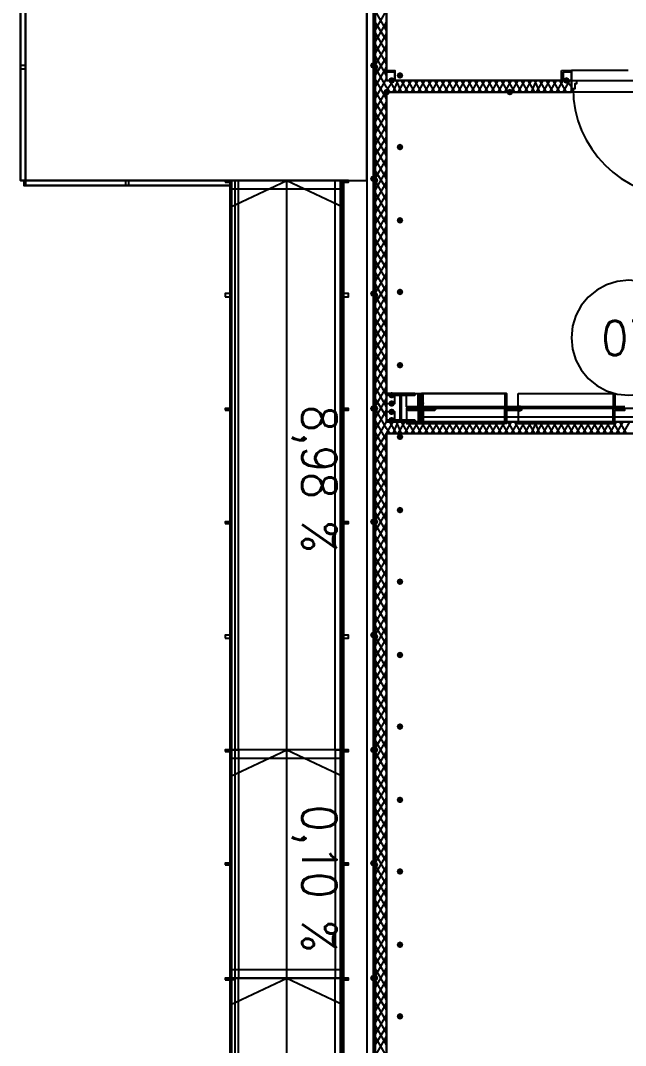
# Model space of a CAD drawing. Header units: millimetres. Extents: x 0 to 420, y 0 to 297.
# Drawn here: x 95.5 to 110.89, y 123.04 to 149.1 of the extents above; entities that cross this region are included whole.
import ezdxf

# ---------------------------------------------------------------- set-up
doc = ezdxf.new("R2010")
doc.units = ezdxf.units.MM
doc.layers.get('0').update_dxf_attribs({"linetype": 'CONTINUOUS'})
doc.styles.get("Standard").update_dxf_attribs({"font": 'STANDARD'})

msp = doc.modelspace()

# ---------------------------------------------------------------- hatches: boundary and pattern name
at = {"true_color": 0x000007}
h = msp.add_hatch(color=0, dxfattribs=at)
h.paths.add_polyline_path([(104.521, 156.633333), (104.478667, 156.633333), (104.521, 139.234333)], flags=0)
h.paths.add_polyline_path([(104.478667, 156.633333), (104.521, 139.234333), (104.478667, 139.234333)], flags=0)
at = {"true_color": 0x0000fe}
for points in [[(104.563333, 147.955), (104.538463, 147.895204), (104.478667, 147.870333), (104.418871, 147.895204), (104.394, 147.955), (104.418871, 148.014796), (104.478667, 148.039667), (104.538462, 148.014796)], [(104.605667, 147.912667), (104.580796, 147.852871), (104.521, 147.828), (104.461204, 147.852871), (104.436333, 147.912667), (104.461204, 147.972462), (104.521, 147.997333), (104.580796, 147.972463)], [(104.902, 147.277667), (104.877129, 147.217871), (104.817333, 147.193), (104.757538, 147.217871), (104.732667, 147.277667), (104.757537, 147.337462), (104.817333, 147.362333), (104.877129, 147.337463)], [(104.902, 147.277667), (104.877129, 147.217871), (104.817333, 147.193), (104.757538, 147.217871), (104.732667, 147.277667), (104.757537, 147.337462), (104.817333, 147.362333), (104.877129, 147.337463)], [(108.034667, 147.277667), (108.009796, 147.217871), (107.95, 147.193), (107.890204, 147.217871), (107.865333, 147.277667), (107.890204, 147.337462), (107.95, 147.362333), (108.009796, 147.337463)], [(104.563333, 145.076333), (104.538463, 145.016537), (104.478667, 144.991667), (104.418871, 145.016537), (104.394, 145.076333), (104.418871, 145.136129), (104.478667, 145.161), (104.538462, 145.136129)], [(104.605667, 145.034), (104.580796, 144.974204), (104.521, 144.949333), (104.461204, 144.974204), (104.436333, 145.034), (104.461204, 145.093796), (104.521, 145.118667), (104.580796, 145.093796)], [(104.563333, 142.155333), (104.538463, 142.095537), (104.478667, 142.070667), (104.418871, 142.095537), (104.394, 142.155333), (104.418871, 142.215129), (104.478667, 142.24), (104.538462, 142.215129)], [(104.605667, 142.113), (104.580796, 142.053204), (104.521, 142.028333), (104.461204, 142.053204), (104.436333, 142.113), (104.461204, 142.172796), (104.521, 142.197667), (104.580796, 142.172796)], [(104.563333, 139.234333), (104.538463, 139.174537), (104.478667, 139.149667), (104.418871, 139.174537), (104.394, 139.234333), (104.418871, 139.294129), (104.478667, 139.319), (104.538462, 139.294129)], [(104.605667, 139.234333), (104.580796, 139.174537), (104.521, 139.149667), (104.461204, 139.174537), (104.436333, 139.234333), (104.461204, 139.294129), (104.521, 139.319), (104.580796, 139.294129)], [(104.605667, 139.234333), (104.580796, 139.174537), (104.521, 139.149667), (104.461204, 139.174537), (104.436333, 139.234333), (104.461204, 139.294129), (104.521, 139.319), (104.580796, 139.294129)], [(104.563333, 136.355667), (104.538463, 136.295871), (104.478667, 136.271), (104.418871, 136.295871), (104.394, 136.355667), (104.418871, 136.415462), (104.478667, 136.440333), (104.538462, 136.415463)], [(104.605667, 136.355667), (104.580796, 136.295871), (104.521, 136.271), (104.461204, 136.295871), (104.436333, 136.355667), (104.461204, 136.415462), (104.521, 136.440333), (104.580796, 136.415463)], [(104.563333, 133.477), (104.538463, 133.417204), (104.478667, 133.392333), (104.418871, 133.417204), (104.394, 133.477), (104.418871, 133.536796), (104.478667, 133.561667), (104.538462, 133.536796)], [(104.605667, 133.434667), (104.580796, 133.374871), (104.521, 133.35), (104.461204, 133.374871), (104.436333, 133.434667), (104.461204, 133.494462), (104.521, 133.519333), (104.580796, 133.494463)], [(104.563333, 130.556), (104.538463, 130.496204), (104.478667, 130.471333), (104.418871, 130.496204), (104.394, 130.556), (104.418871, 130.615796), (104.478667, 130.640667), (104.538462, 130.615796)], [(104.605667, 130.556), (104.580796, 130.496204), (104.521, 130.471333), (104.461204, 130.496204), (104.436333, 130.556), (104.461204, 130.615796), (104.521, 130.640667), (104.580796, 130.615796)], [(104.563333, 127.677333), (104.538463, 127.617537), (104.478667, 127.592667), (104.418871, 127.617537), (104.394, 127.677333), (104.418871, 127.737129), (104.478667, 127.762), (104.538462, 127.737129)], [(104.605667, 127.635), (104.580796, 127.575204), (104.521, 127.550333), (104.461204, 127.575204), (104.436333, 127.635), (104.461204, 127.694796), (104.521, 127.719667), (104.580796, 127.694796)], [(104.563333, 124.756333), (104.538463, 124.696537), (104.478667, 124.671667), (104.418871, 124.696537), (104.394, 124.756333), (104.418871, 124.816129), (104.478667, 124.841), (104.538462, 124.816129)], [(104.605667, 124.756333), (104.580796, 124.696537), (104.521, 124.671667), (104.461204, 124.696537), (104.436333, 124.756333), (104.461204, 124.816129), (104.521, 124.841), (104.580796, 124.816129)]]:
    msp.add_hatch(color=0, dxfattribs=at).paths.add_polyline_path(points, flags=0)
at = {"true_color": 0x000007}
for points in [[(105.240667, 147.701), (105.215796, 147.641204), (105.156, 147.616333), (105.096204, 147.641204), (105.071333, 147.701), (105.096204, 147.760796), (105.156, 147.785667), (105.215796, 147.760796)], [(105.029, 147.574), (105.004129, 147.514204), (104.944333, 147.489333), (104.884538, 147.514204), (104.859667, 147.574), (104.884537, 147.633796), (104.944333, 147.658667), (105.004129, 147.633796)], [(109.474, 147.574), (109.449129, 147.514204), (109.389333, 147.489333), (109.329538, 147.514204), (109.304667, 147.574), (109.329537, 147.633796), (109.389333, 147.658667), (109.449129, 147.633796)], [(105.240667, 145.880667), (105.215796, 145.820871), (105.156, 145.796), (105.096204, 145.820871), (105.071333, 145.880667), (105.096204, 145.940462), (105.156, 145.965333), (105.215796, 145.940463)], [(105.240667, 144.018), (105.215796, 143.958204), (105.156, 143.933333), (105.096204, 143.958204), (105.071333, 144.018), (105.096204, 144.077796), (105.156, 144.102667), (105.215796, 144.077796)], [(105.240667, 142.197667), (105.215796, 142.137871), (105.156, 142.113), (105.096204, 142.137871), (105.071333, 142.197667), (105.096204, 142.257462), (105.156, 142.282333), (105.215796, 142.257463)], [(105.240667, 140.335), (105.215796, 140.275204), (105.156, 140.250333), (105.096204, 140.275204), (105.071333, 140.335), (105.096204, 140.394796), (105.156, 140.419667), (105.215796, 140.394796)], [(105.029, 139.573), (105.004129, 139.513204), (104.944333, 139.488333), (104.884538, 139.513204), (104.859667, 139.573), (104.884537, 139.632796), (104.944333, 139.657667), (105.004129, 139.632796)], [(105.029, 139.361333), (105.004129, 139.301537), (104.944333, 139.276667), (104.884538, 139.301537), (104.859667, 139.361333), (104.884537, 139.421129), (104.944333, 139.446), (105.004129, 139.421129)], [(105.029, 139.149667), (105.004129, 139.089871), (104.944333, 139.065), (104.884538, 139.089871), (104.859667, 139.149667), (104.884537, 139.209462), (104.944333, 139.234333), (105.004129, 139.209463)], [(108.288667, 139.234333), (108.263796, 139.174537), (108.204, 139.149667), (108.144204, 139.174537), (108.119333, 139.234333), (108.144204, 139.294129), (108.204, 139.319), (108.263796, 139.294129)], [(105.029, 138.938), (105.004129, 138.878204), (104.944333, 138.853333), (104.884538, 138.878204), (104.859667, 138.938), (104.884537, 138.997796), (104.944333, 139.022667), (105.004129, 138.997796)], [(105.240667, 138.514667), (105.215796, 138.454871), (105.156, 138.43), (105.096204, 138.454871), (105.071333, 138.514667), (105.096204, 138.574462), (105.156, 138.599333), (105.215796, 138.574463)], [(105.240667, 136.652), (105.215796, 136.592204), (105.156, 136.567333), (105.096204, 136.592204), (105.071333, 136.652), (105.096204, 136.711796), (105.156, 136.736667), (105.215796, 136.711796)], [(105.240667, 134.831667), (105.215796, 134.771871), (105.156, 134.747), (105.096204, 134.771871), (105.071333, 134.831667), (105.096204, 134.891462), (105.156, 134.916333), (105.215796, 134.891463)], [(105.240667, 132.969), (105.215796, 132.909204), (105.156, 132.884333), (105.096204, 132.909204), (105.071333, 132.969), (105.096204, 133.028796), (105.156, 133.053667), (105.215796, 133.028796)], [(105.240667, 131.148667), (105.215796, 131.088871), (105.156, 131.064), (105.096204, 131.088871), (105.071333, 131.148667), (105.096204, 131.208462), (105.156, 131.233333), (105.215796, 131.208463)], [(105.240667, 129.286), (105.215796, 129.226204), (105.156, 129.201333), (105.096204, 129.226204), (105.071333, 129.286), (105.096204, 129.345796), (105.156, 129.370667), (105.215796, 129.345796)], [(105.240667, 127.465667), (105.215796, 127.405871), (105.156, 127.381), (105.096204, 127.405871), (105.071333, 127.465667), (105.096204, 127.525462), (105.156, 127.550333), (105.215796, 127.525463)], [(105.240667, 125.603), (105.215796, 125.543204), (105.156, 125.518333), (105.096204, 125.543204), (105.071333, 125.603), (105.096204, 125.662796), (105.156, 125.687667), (105.215796, 125.662796)], [(105.240667, 123.782667), (105.215796, 123.722871), (105.156, 123.698), (105.096204, 123.722871), (105.071333, 123.782667), (105.096204, 123.842462), (105.156, 123.867333), (105.215796, 123.842463)]]:
    msp.add_hatch(color=0, dxfattribs=at).paths.add_polyline_path(points, flags=0)
h = msp.add_hatch(color=0, dxfattribs=at)
h.paths.add_polyline_path([(104.817333, 147.277667), (109.516333, 147.277667)], flags=0)
h.paths.add_polyline_path([(109.516333, 147.277667), (104.817333, 147.277667)], flags=0)
at = {"true_color": 0x000062}
h = msp.add_hatch(color=0, dxfattribs=at)
h.paths.add_polyline_path([(105.706333, 139.615333), (105.748667, 139.615333)], flags=0)
h.paths.add_polyline_path([(105.748667, 139.615333), (105.706333, 139.615333)], flags=0)
h = msp.add_hatch(color=0, dxfattribs=at)
h.paths.add_polyline_path([(105.748667, 139.615333), (105.706333, 139.615333), (105.748667, 139.361333)], flags=0)
h.paths.add_polyline_path([(105.706333, 139.615333), (105.748667, 139.361333), (105.706333, 139.361333)], flags=0)
at = {"true_color": 0x000007}
h = msp.add_hatch(color=0, dxfattribs=at)
h.paths.add_polyline_path([(104.521, 139.234333), (104.478667, 139.234333), (104.521, 121.877667)], flags=0)
h.paths.add_polyline_path([(104.478667, 139.234333), (104.521, 121.877667), (104.478667, 121.877667)], flags=0)
at = {"true_color": 0x000062}
h = msp.add_hatch(color=0, dxfattribs=at)
h.paths.add_polyline_path([(105.748667, 139.361333), (105.706333, 139.361333), (105.748667, 139.319)], flags=0)
h.paths.add_polyline_path([(105.706333, 139.361333), (105.748667, 139.319), (105.706333, 139.319)], flags=0)
h = msp.add_hatch(color=0, dxfattribs=at)
h.paths.add_polyline_path([(105.748667, 139.319), (105.706333, 139.319), (105.748667, 139.276667)], flags=0)
h.paths.add_polyline_path([(105.706333, 139.319), (105.748667, 139.276667), (105.706333, 139.276667)], flags=0)
h.paths.add_polyline_path([(105.748667, 139.276667), (105.706333, 139.276667)], flags=0)
h.paths.add_polyline_path([(105.706333, 139.276667), (105.748667, 139.276667)], flags=0)
h.paths.add_polyline_path([(105.748667, 139.276667), (105.706333, 139.276667)], flags=0)
h.paths.add_polyline_path([(105.748667, 139.276667), (105.706333, 139.276667)], flags=0)
h = msp.add_hatch(color=0, dxfattribs=at)
h.paths.add_polyline_path([(105.706333, 139.276667), (105.748667, 139.276667)], flags=0)
h.paths.add_polyline_path([(105.748667, 139.276667), (105.706333, 139.276667)], flags=0)
h = msp.add_hatch(color=0, dxfattribs=at)
h.paths.add_polyline_path([(106.002667, 139.276667), (105.706333, 139.276667)], flags=0)
h.paths.add_polyline_path([(106.002667, 139.276667), (105.706333, 139.276667), (105.748667, 139.276667)], flags=0)
h = msp.add_hatch(color=0, dxfattribs=at)
h.paths.add_polyline_path([(105.706333, 139.276667), (106.045, 139.276667)], flags=0)
h.paths.add_polyline_path([(106.045, 139.276667), (105.706333, 139.276667)], flags=0)
h = msp.add_hatch(color=0, dxfattribs=at)
h.paths.add_polyline_path([(106.087333, 139.276667), (105.706333, 139.276667)], flags=0)
h.paths.add_polyline_path([(106.087333, 139.276667), (105.706333, 139.276667)], flags=0)
h.paths.add_polyline_path([(105.706333, 139.276667), (106.087333, 139.276667)], flags=0)
h.paths.add_polyline_path([(106.087333, 139.276667), (105.706333, 139.276667)], flags=0)
h.paths.add_polyline_path([(106.087333, 139.276667), (105.706333, 139.276667)], flags=0)
h.paths.add_polyline_path([(105.706333, 139.276667), (106.087333, 139.276667)], flags=0)
h.paths.add_polyline_path([(106.087333, 139.276667), (105.706333, 139.276667)], flags=0)
h.paths.add_polyline_path([(106.087333, 139.276667), (105.706333, 139.276667)], flags=0)
h.paths.add_polyline_path([(105.706333, 139.276667), (106.087333, 139.276667)], flags=0)
h.paths.add_polyline_path([(106.087333, 139.276667), (105.706333, 139.276667)], flags=0)
h.paths.add_polyline_path([(106.087333, 139.276667), (105.706333, 139.276667), (106.045, 139.276667)], flags=0)
h = msp.add_hatch(color=0, dxfattribs=at)
h.paths.add_polyline_path([(105.706333, 139.234333), (106.087333, 139.234333)], flags=0)
h.paths.add_polyline_path([(105.706333, 139.234333), (106.087333, 139.234333)], flags=0)
h.paths.add_polyline_path([(106.087333, 139.234333), (105.706333, 139.234333)], flags=0)
h.paths.add_polyline_path([(106.087333, 139.234333), (105.706333, 139.234333)], flags=0)
h.paths.add_polyline_path([(105.706333, 139.234333), (106.087333, 139.234333)], flags=0)
h.paths.add_polyline_path([(106.087333, 139.234333), (105.706333, 139.234333)], flags=0)
h.paths.add_polyline_path([(106.087333, 139.234333), (105.706333, 139.234333)], flags=0)
h.paths.add_polyline_path([(105.706333, 139.234333), (106.087333, 139.234333)], flags=0)
h.paths.add_polyline_path([(106.087333, 139.234333), (105.706333, 139.234333)], flags=0)
h = msp.add_hatch(color=0, dxfattribs=at)
h.paths.add_polyline_path([(106.087333, 139.234333), (105.706333, 139.234333), (106.045, 139.192)], flags=0)
h.paths.add_polyline_path([(105.706333, 139.234333), (106.045, 139.192), (105.706333, 139.192)], flags=0)
h.paths.add_polyline_path([(106.045, 139.192), (105.706333, 139.192)], flags=0)
h.paths.add_polyline_path([(105.706333, 139.192), (106.045, 139.192)], flags=0)
h.paths.add_polyline_path([(106.045, 139.192), (106.002667, 139.192)], flags=0)
h.paths.add_polyline_path([(106.045, 139.192), (106.002667, 139.192)], flags=0)
h.paths.add_polyline_path([(106.002667, 139.192), (106.045, 139.192)], flags=0)
h = msp.add_hatch(color=0, dxfattribs=at)
h.paths.add_polyline_path([(105.748667, 139.192), (105.706333, 139.192)], flags=0)
h.paths.add_polyline_path([(105.706333, 139.192), (105.748667, 139.192)], flags=0)
h.paths.add_polyline_path([(105.748667, 139.192), (105.706333, 139.192)], flags=0)
h.paths.add_polyline_path([(105.748667, 139.192), (105.706333, 139.192)], flags=0)
h.paths.add_polyline_path([(105.706333, 139.192), (105.748667, 139.192)], flags=0)
h.paths.add_polyline_path([(105.748667, 139.192), (105.706333, 139.192)], flags=0)
h.paths.add_polyline_path([(105.748667, 139.192), (105.706333, 139.192)], flags=0)
h.paths.add_polyline_path([(105.706333, 139.192), (105.748667, 139.192)], flags=0)
h.paths.add_polyline_path([(105.748667, 139.192), (105.706333, 139.192)], flags=0)
h.paths.add_polyline_path([(105.748667, 139.192), (105.706333, 139.192), (106.002667, 139.192)], flags=0)
h = msp.add_hatch(color=0, dxfattribs=at)
h.paths.add_polyline_path([(105.748667, 139.192), (105.706333, 139.192), (105.748667, 139.149667)], flags=0)
h.paths.add_polyline_path([(105.706333, 139.192), (105.748667, 139.149667), (105.706333, 139.149667)], flags=0)
h = msp.add_hatch(color=0, dxfattribs=at)
h.paths.add_polyline_path([(105.748667, 139.149667), (105.706333, 139.149667), (105.748667, 138.895667)], flags=0)
h.paths.add_polyline_path([(105.706333, 139.149667), (105.748667, 138.895667), (105.706333, 138.895667)], flags=0)
for points in [[(106.045, 139.276667), (106.002667, 139.276667)], [(105.706333, 138.895667), (105.748667, 138.895667)]]:
    msp.add_hatch(color=0, dxfattribs=at).paths.add_polyline_path(points, flags=0)
h = msp.add_hatch(color=0, dxfattribs=at)
h.paths.add_polyline_path([(106.002667, 139.276667), (106.045, 139.276667)], flags=0)
h.paths.add_polyline_path([(106.045, 139.276667), (106.002667, 139.276667)], flags=0)
h = msp.add_hatch(color=0, dxfattribs=at)
h.paths.add_polyline_path([(105.706333, 138.895667), (105.706333, 138.853333)], flags=0)
h.paths.add_polyline_path([(105.706333, 138.853333), (105.706333, 138.895667)], flags=0)

# ---------------------------------------------------------------- linework, layer by layer
at = {"color": 0, "true_color": 0x000007}
for points in [[(104.309333, 103.589667), (390.101667, 103.589667), (390.101667, 221.276333), (104.309333, 221.276333)], [(95.631, 179.832), (95.631, 145.034), (104.309333, 145.034), (104.309333, 179.832)], [(104.521, 156.633333), (104.478667, 156.633333), (104.521, 139.234333)], [(104.478667, 156.633333), (104.521, 139.234333), (104.478667, 139.234333)], [(104.478667, 156.633333), (104.478667, 139.234333), (104.521, 139.234333), (104.521, 156.633333)], [(104.478667, 156.633333), (104.478667, 139.234333), (104.521, 139.234333), (104.521, 156.633333)], [(95.631, 156.548667), (95.631, 145.034), (95.504, 145.034), (95.504, 156.548667), (95.631, 156.548667), (95.631, 145.034), (95.504, 145.034), (95.504, 156.548667), (95.631, 156.548667), (95.631, 145.034), (95.504, 145.034), (95.504, 156.548667), (95.631, 156.548667), (95.504, 156.548667), (95.504, 145.034), (95.631, 145.034)], [(95.631, 156.548667), (95.504, 156.548667), (95.504, 145.034), (95.631, 145.034)], [(95.631, 147.955), (95.504, 147.955), (95.504, 147.870333), (95.631, 147.870333)], [(104.817333, 147.828), (105.029, 147.828), (105.029, 147.574), (104.817333, 147.574)], [(104.817333, 147.785667), (104.817333, 147.574), (105.029, 147.574), (105.029, 147.785667)], [(109.262333, 147.828), (109.516333, 147.828), (109.516333, 147.574), (109.262333, 147.574)], [(109.304667, 147.785667), (109.304667, 147.574), (109.516333, 147.574), (109.516333, 147.785667)], [(109.643333, 147.574), (109.643333, 147.489333), (109.601, 147.489333), (109.601, 147.362333), (109.516333, 147.362333), (109.516333, 147.574)], [(109.516333, 147.574), (109.516333, 147.362333)], [(104.817333, 147.277667), (109.516333, 147.277667)], [(109.516333, 147.277667), (104.817333, 147.277667)], [(109.516333, 147.277667), (104.817333, 147.277667)], [(109.516333, 147.277667), (104.817333, 147.277667)], [(95.631, 144.907), (95.631, 144.949333), (95.631, 144.991667), (95.631, 145.034), (95.588667, 145.034), (95.588667, 144.991667), (95.588667, 144.949333), (95.588667, 144.907)], [(95.631, 145.034), (100.838, 145.034), (100.838, 144.907), (95.631, 144.907), (95.631, 145.034), (100.838, 145.034), (100.838, 144.907), (95.631, 144.907), (95.631, 145.034), (100.838, 145.034), (100.838, 144.907), (95.631, 144.907), (95.631, 145.034), (100.838, 145.034), (100.838, 144.907), (95.631, 144.907), (95.631, 145.034), (95.631, 144.907), (100.838, 144.907), (100.838, 145.034)], [(98.171, 145.034), (98.171, 144.907), (98.255667, 144.907), (98.255667, 145.034)], [(100.711, 144.991667), (100.838, 144.991667), (100.838, 145.034), (100.711, 145.034)], [(100.838, 130.513667), (100.838, 124.714), (100.838, 110.236), (100.965, 110.236), (100.965, 124.714), (100.965, 130.513667), (100.965, 145.034), (100.838, 145.034)], [(100.838, 130.556), (100.838, 124.756333), (100.838, 110.236), (100.880333, 110.236), (100.880333, 124.756333), (100.880333, 130.556), (100.880333, 144.991667), (100.838, 144.991667)], [(103.632, 130.513667), (103.632, 124.714), (103.632, 110.236), (103.716667, 110.236), (103.716667, 124.714), (103.716667, 130.513667), (103.716667, 145.034), (103.632, 145.034)], [(103.674333, 130.556), (103.674333, 124.756333), (103.674333, 110.236), (103.716667, 110.236), (103.716667, 124.756333), (103.716667, 130.556), (103.716667, 144.991667), (103.674333, 144.991667)], [(103.716667, 144.991667), (103.843667, 144.991667), (103.843667, 145.034), (103.716667, 145.034)], [(100.711, 142.070667), (100.838, 142.070667), (100.838, 142.155333), (100.711, 142.155333)], [(103.716667, 142.070667), (103.843667, 142.070667), (103.843667, 142.155333), (103.716667, 142.155333)], [(105.537, 139.615333), (104.817333, 139.615333), (104.817333, 139.573), (105.156, 139.573), (105.156, 138.938), (104.817333, 138.938), (104.817333, 138.895667), (105.537, 138.895667), (105.537, 138.938), (105.198333, 138.938), (105.198333, 139.573), (105.537, 139.573)], [(105.029, 139.573), (104.817333, 139.573), (104.817333, 139.361333), (105.029, 139.361333), (105.029, 139.573), (104.817333, 139.573), (104.817333, 139.361333), (105.029, 139.361333)], [(108.161667, 139.615333), (110.574667, 139.615333), (110.574667, 139.276667), (108.161667, 139.276667)], [(100.711, 139.192), (100.838, 139.192), (100.838, 139.234333), (100.711, 139.234333)], [(103.716667, 139.192), (103.843667, 139.192), (103.843667, 139.234333), (103.716667, 139.234333)], [(104.521, 139.234333), (104.478667, 139.234333), (104.521, 121.877667)], [(104.478667, 139.234333), (104.521, 121.877667), (104.478667, 121.877667)], [(104.521, 121.877667), (104.521, 139.234333), (104.478667, 139.234333), (104.478667, 121.877667)], [(104.521, 121.877667), (104.521, 139.234333), (104.478667, 139.234333), (104.478667, 121.877667)], [(105.029, 139.149667), (104.817333, 139.149667), (104.817333, 138.938), (105.029, 138.938), (105.029, 139.149667), (104.817333, 139.149667), (104.817333, 138.938), (105.029, 138.938)], [(108.161667, 138.853333), (110.574667, 138.853333), (110.574667, 139.234333), (108.161667, 139.234333)], [(104.817333, 110.193667), (121.327333, 110.193667), (121.327333, 104.097667), (134.027333, 104.097667), (134.027333, 138.599333), (104.817333, 138.599333), (104.817333, 122.216333)], [(100.711, 136.313333), (100.838, 136.313333), (100.838, 136.355667), (100.711, 136.355667)], [(103.716667, 136.313333), (103.843667, 136.313333), (103.843667, 136.355667), (103.716667, 136.355667)], [(100.711, 133.392333), (100.838, 133.392333), (100.838, 133.477), (100.711, 133.477)], [(103.716667, 133.392333), (103.843667, 133.392333), (103.843667, 133.477), (103.716667, 133.477)], [(100.711, 130.513667), (100.838, 130.513667), (100.838, 130.556), (100.711, 130.556)], [(103.716667, 130.513667), (103.843667, 130.513667), (103.843667, 130.556), (103.716667, 130.556)], [(100.711, 127.635), (100.838, 127.635), (100.838, 127.677333), (100.711, 127.677333)], [(103.716667, 127.635), (103.843667, 127.635), (103.843667, 127.677333), (103.716667, 127.677333)], [(100.711, 124.714), (100.838, 124.714), (100.838, 124.756333), (100.711, 124.756333)], [(100.922667, 124.756333), (100.838, 124.756333), (100.838, 110.278333), (101.049667, 110.278333), (101.049667, 124.756333)], [(103.632, 124.756333), (103.716667, 124.756333), (103.716667, 110.278333), (103.505, 110.278333), (103.505, 124.756333)], [(103.716667, 124.714), (103.843667, 124.714), (103.843667, 124.756333), (103.716667, 124.756333)]]:
    msp.add_lwpolyline(points, close=True, dxfattribs=at)
for points in [[(104.521, 159.088667), (104.521, 104.097667)], [(104.478667, 139.234333), (104.478667, 156.633333), (104.521, 139.234333), (104.521, 156.633333)], [(104.817333, 147.574), (104.817333, 155.998333)], [(104.521, 148.844), (104.817333, 149.352)], [(104.817333, 148.844), (104.521, 149.352)], [(104.521, 148.547667), (104.817333, 149.055667)], [(104.817333, 148.59), (104.521, 149.055667)], [(104.817333, 148.293667), (104.521, 148.801667)], [(104.521, 148.251333), (104.817333, 148.759333)], [(104.817333, 147.997333), (104.521, 148.505333)], [(104.521, 147.955), (104.817333, 148.463)], [(104.817333, 147.701), (104.521, 148.209)], [(104.521, 147.701), (104.817333, 148.166667)], [(104.521, 147.404667), (104.817333, 147.912667)], [(104.817333, 147.404667), (104.521, 147.912667)], [(104.944333, 147.828), (104.944333, 147.785667)], [(109.389333, 147.828), (109.389333, 147.785667)], [(110.955667, 147.828), (109.516333, 147.828), (109.516333, 147.701)], [(104.521, 147.108333), (104.817333, 147.616333)], [(104.817333, 147.108333), (104.521, 147.616333)], [(104.817333, 147.32), (104.986667, 147.574)], [(109.516333, 147.574), (104.817333, 147.574)], [(105.071333, 147.277667), (104.902, 147.574)], [(104.986667, 147.277667), (105.113667, 147.574)], [(105.198333, 147.277667), (105.071333, 147.574)], [(105.113667, 147.277667), (105.283, 147.574)], [(105.367667, 147.277667), (105.198333, 147.574)], [(105.283, 147.277667), (105.452333, 147.574)], [(105.537, 147.277667), (105.367667, 147.574)], [(105.452333, 147.277667), (105.621667, 147.574)], [(105.706333, 147.277667), (105.537, 147.574)], [(105.621667, 147.277667), (105.791, 147.574)], [(105.875667, 147.277667), (105.706333, 147.574)], [(105.791, 147.277667), (105.960333, 147.574)], [(106.045, 147.277667), (105.875667, 147.574)], [(105.960333, 147.277667), (106.129667, 147.574)], [(106.214333, 147.277667), (106.045, 147.574)], [(106.129667, 147.277667), (106.299, 147.574)], [(106.383667, 147.277667), (106.214333, 147.574)], [(106.299, 147.277667), (106.468333, 147.574)], [(106.553, 147.277667), (106.383667, 147.574)], [(106.468333, 147.277667), (106.637667, 147.574)], [(106.722333, 147.277667), (106.553, 147.574)], [(106.637667, 147.277667), (106.807, 147.574)], [(106.891667, 147.277667), (106.722333, 147.574)], [(106.807, 147.277667), (106.976333, 147.574)], [(107.061, 147.277667), (106.891667, 147.574)], [(106.976333, 147.277667), (107.145667, 147.574)], [(107.230333, 147.277667), (107.061, 147.574)], [(107.145667, 147.277667), (107.315, 147.574)], [(107.399667, 147.277667), (107.230333, 147.574)], [(107.315, 147.277667), (107.484333, 147.574)], [(107.569, 147.277667), (107.399667, 147.574)], [(107.484333, 147.277667), (107.653667, 147.574)], [(107.738333, 147.277667), (107.569, 147.574)], [(107.653667, 147.277667), (107.823, 147.574)], [(107.907667, 147.277667), (107.738333, 147.574)], [(107.823, 147.277667), (107.992333, 147.574)], [(108.077, 147.277667), (107.907667, 147.574)], [(107.992333, 147.277667), (108.161667, 147.574)], [(108.246333, 147.277667), (108.077, 147.574)], [(108.161667, 147.277667), (108.331, 147.574)], [(108.415667, 147.277667), (108.246333, 147.574)], [(108.331, 147.277667), (108.500333, 147.574)], [(108.585, 147.277667), (108.415667, 147.574)], [(108.500333, 147.277667), (108.627333, 147.574)], [(108.712, 147.277667), (108.585, 147.574)], [(108.627333, 147.277667), (108.796667, 147.574)], [(108.881333, 147.277667), (108.712, 147.574)], [(108.796667, 147.277667), (108.966, 147.574)], [(109.050667, 147.277667), (108.881333, 147.574)], [(108.966, 147.277667), (109.135333, 147.574)], [(109.22, 147.277667), (109.050667, 147.574)], [(109.135333, 147.277667), (109.304667, 147.574)], [(109.389333, 147.277667), (109.22, 147.574)], [(109.304667, 147.277667), (109.474, 147.574)], [(109.516333, 147.404667), (109.389333, 147.574)], [(109.516333, 147.701), (109.516333, 147.574), (110.955667, 147.574)], [(109.516333, 147.277667), (109.516333, 147.362333), (109.516333, 147.574)], [(104.521, 146.812), (104.817333, 147.32)], [(104.817333, 146.812), (104.521, 147.32)], [(104.902, 147.277667), (104.817333, 147.404667)], [(109.516333, 147.277667), (104.817333, 147.277667), (109.516333, 147.277667), (104.817333, 147.277667)], [(104.817333, 147.277667), (109.516333, 147.277667)], [(104.817333, 138.895667), (104.817333, 147.277667)], [(109.474, 147.277667), (109.516333, 147.32)], [(109.516333, 147.277667), (109.516333, 147.362333)], [(109.558667, 147.3835), (109.572982, 147.099991), (109.615, 146.824673), (109.683326, 146.558939), (109.776568, 146.304182), (109.89333, 146.061796), (110.032219, 145.833176), (110.191842, 145.619714), (110.370805, 145.422805), (110.567714, 145.243842), (110.781176, 145.084219), (111.009796, 144.94533), (111.252182, 144.828568), (111.506939, 144.735326), (111.772673, 144.667), (112.047991, 144.624982), (112.3315, 144.610667)], [(104.521, 146.515667), (104.817333, 147.023667)], [(104.817333, 146.558), (104.521, 147.023667)], [(104.817333, 146.261667), (104.521, 146.769667)], [(104.521, 146.219333), (104.817333, 146.727333)], [(104.817333, 145.965333), (104.521, 146.473333)], [(104.521, 145.923), (104.817333, 146.431)], [(104.817333, 145.669), (104.521, 146.177)], [(104.521, 145.669), (104.817333, 146.134667)], [(104.521, 145.372667), (104.817333, 145.880667)], [(104.817333, 145.372667), (104.521, 145.880667)], [(104.521, 145.076333), (104.817333, 145.584333)], [(104.817333, 145.076333), (104.521, 145.584333)], [(104.521, 144.78), (104.817333, 145.288)], [(104.817333, 144.822333), (104.521, 145.288)], [(100.965, 130.513667), (100.965, 145.034), (100.838, 145.034), (100.838, 130.513667)], [(100.838, 110.236), (100.838, 145.034), (103.716667, 145.034), (103.716667, 110.236)], [(100.838, 144.356667), (102.277333, 145.034), (103.716667, 144.356667)], [(100.838, 130.556), (100.838, 145.034)], [(100.838, 145.034), (100.922667, 145.034)], [(102.277333, 145.034), (100.838, 145.034), (100.838, 144.907)], [(100.838, 144.907), (100.838, 144.822333), (102.277333, 144.822333)], [(100.922667, 145.034), (101.049667, 145.034)], [(101.049667, 130.556), (101.049667, 145.034)], [(102.277333, 110.236), (102.277333, 145.034)], [(102.277333, 144.822333), (103.716667, 144.822333), (103.716667, 145.034), (102.277333, 145.034)], [(103.505, 130.556), (103.505, 145.034)], [(103.632, 145.034), (103.505, 145.034)], [(103.716667, 130.513667), (103.716667, 145.034), (103.632, 145.034), (103.632, 130.513667)], [(103.716667, 145.034), (103.632, 145.034)], [(103.716667, 130.556), (103.716667, 145.034)], [(104.817333, 144.526), (104.521, 145.034)], [(104.521, 144.483667), (104.817333, 144.991667)], [(104.817333, 144.229667), (104.521, 144.737667)], [(104.521, 144.187333), (104.817333, 144.695333)], [(104.817333, 143.933333), (104.521, 144.441333)], [(104.521, 143.933333), (104.817333, 144.399)], [(104.521, 143.637), (104.817333, 144.145)], [(104.817333, 143.637), (104.521, 144.145)], [(104.521, 143.340667), (104.817333, 143.848667)], [(104.817333, 143.340667), (104.521, 143.848667)], [(104.521, 143.044333), (104.817333, 143.552333)], [(104.817333, 143.044333), (104.521, 143.552333)], [(104.521, 142.748), (104.817333, 143.256)], [(104.817333, 142.790333), (104.521, 143.256)], [(104.817333, 142.494), (104.521, 143.002)], [(104.521, 142.451667), (104.817333, 142.959667)], [(104.817333, 142.197667), (104.521, 142.705667)], [(104.521, 142.155333), (104.817333, 142.663333)], [(104.817333, 141.901333), (104.521, 142.409333)], [(104.521, 141.901333), (104.817333, 142.367)], [(112.437333, 141.0335), (112.407661, 141.327844), (112.322561, 141.601996), (112.187905, 141.850083), (112.009566, 142.066232), (111.793416, 142.244572), (111.545329, 142.379228), (111.271177, 142.464328), (110.976833, 142.494), (110.68249, 142.464328), (110.408338, 142.379228), (110.160251, 142.244572), (109.944101, 142.066232), (109.765762, 141.850083), (109.631106, 141.601996), (109.546005, 141.327844), (109.516333, 141.0335)], [(104.521, 141.605), (104.817333, 142.113)], [(104.817333, 141.605), (104.521, 142.113)], [(104.521, 141.308667), (104.817333, 141.816667)], [(104.817333, 141.308667), (104.521, 141.816667)], [(104.521, 141.012333), (104.817333, 141.520333)], [(104.817333, 141.054667), (104.521, 141.520333)], [(104.817333, 140.758333), (104.521, 141.266333)], [(104.521, 140.716), (104.817333, 141.224)], [(104.817333, 140.462), (104.521, 140.97)], [(109.516333, 141.0335), (109.546005, 140.739156), (109.631106, 140.465004), (109.765762, 140.216917), (109.944101, 140.000768), (110.160251, 139.822428), (110.408338, 139.687772), (110.68249, 139.602672), (110.976833, 139.573), (111.271177, 139.602672), (111.545329, 139.687772), (111.793416, 139.822428), (112.009566, 140.000768), (112.187905, 140.216917), (112.322561, 140.465004), (112.407661, 140.739156), (112.437333, 141.0335)], [(104.521, 140.419667), (104.817333, 140.927667)], [(104.817333, 140.165667), (104.521, 140.673667)], [(104.521, 140.165667), (104.817333, 140.631333)], [(104.521, 139.869333), (104.817333, 140.377333)], [(104.817333, 139.869333), (104.521, 140.377333)], [(104.521, 139.573), (104.817333, 140.081)], [(104.817333, 139.573), (104.521, 140.081)], [(104.521, 139.276667), (104.817333, 139.784667)], [(104.817333, 139.276667), (104.521, 139.784667)], [(104.521, 138.980333), (104.817333, 139.488333)], [(104.817333, 139.022667), (104.521, 139.488333)], [(104.817333, 139.615333), (104.817333, 139.573)], [(104.986667, 139.615333), (104.986667, 139.573)], [(105.156, 139.615333), (105.156, 138.895667)], [(105.664, 139.615333), (107.823, 139.615333), (107.823, 139.276667), (105.664, 139.276667), (105.325333, 139.276667), (105.367667, 139.276667), (105.579333, 139.276667), (105.621667, 139.276667), (105.621667, 139.319), (105.621667, 139.615333), (105.664, 139.615333), (105.664, 139.276667)], [(105.706333, 139.276667), (105.325333, 139.276667), (105.325333, 139.615333), (105.706333, 139.615333)], [(105.367667, 139.615333), (105.367667, 139.573)], [(105.537, 139.615333), (105.537, 139.573)], [(107.865333, 139.276667), (107.865333, 139.615333), (107.865333, 139.319), (107.865333, 139.276667), (105.706333, 139.276667)], [(107.865333, 139.615333), (105.706333, 139.615333)], [(110.574667, 139.615333), (110.617, 139.615333)], [(110.617, 139.615333), (110.617, 139.319), (110.617, 139.276667), (110.659333, 139.276667), (110.871, 139.276667)], [(104.521, 121.877667), (104.521, 139.234333), (104.521, 121.877667), (104.478667, 139.234333)], [(104.817333, 138.726333), (104.521, 139.234333)], [(104.521, 138.684), (104.817333, 139.192)], [(105.664, 138.853333), (107.823, 138.853333), (107.823, 139.234333), (105.664, 139.234333), (105.325333, 139.234333), (105.367667, 139.192), (105.579333, 139.192), (105.621667, 139.192), (105.621667, 138.895667), (105.664, 138.853333), (105.664, 139.234333)], [(105.706333, 139.234333), (105.325333, 139.234333), (105.325333, 138.853333), (105.706333, 138.853333)], [(105.664, 139.022667), (105.664, 139.234333), (105.664, 139.192), (105.664, 139.022667), (116.289667, 139.022667), (116.289667, 139.234333), (105.664, 139.234333)], [(107.865333, 139.234333), (105.706333, 139.234333)], [(107.865333, 139.234333), (107.865333, 138.853333), (105.706333, 138.853333)], [(106.045, 139.276667), (105.748667, 139.276667)], [(106.045, 139.192), (105.748667, 139.192)], [(107.907667, 139.276667), (108.204, 139.276667), (107.865333, 139.276667), (107.907667, 139.276667), (108.204, 139.276667)], [(107.865333, 139.192), (107.907667, 139.192), (108.204, 139.192), (108.204, 139.234333), (107.865333, 139.234333)], [(107.865333, 138.895667), (107.865333, 139.192)], [(108.204, 139.192), (107.907667, 139.192)], [(110.871, 139.276667), (110.574667, 139.276667)], [(110.871, 139.234333), (110.574667, 139.234333)], [(110.617, 138.895667), (110.617, 139.192), (110.659333, 139.192), (110.871, 139.192), (110.871, 139.234333)], [(104.817333, 138.43), (104.521, 138.938)], [(104.521, 138.387667), (104.817333, 138.895667)], [(104.817333, 138.938), (104.817333, 138.895667)], [(104.817333, 138.599333), (104.986667, 138.895667)], [(117.136333, 138.895667), (104.817333, 138.895667)], [(105.071333, 138.599333), (104.902, 138.895667)], [(104.986667, 138.938), (104.986667, 138.895667)], [(104.986667, 138.599333), (105.113667, 138.895667)], [(105.198333, 138.599333), (105.071333, 138.895667)], [(105.113667, 138.599333), (105.283, 138.895667)], [(105.367667, 138.599333), (105.198333, 138.895667)], [(105.283, 138.599333), (105.452333, 138.895667)], [(105.367667, 138.938), (105.367667, 138.895667)], [(105.537, 138.599333), (105.367667, 138.895667)], [(105.452333, 138.599333), (105.621667, 138.895667)], [(105.537, 138.938), (105.537, 138.895667)], [(105.706333, 138.599333), (105.537, 138.895667)], [(105.621667, 138.599333), (105.791, 138.895667)], [(105.875667, 138.599333), (105.706333, 138.895667)], [(105.791, 138.599333), (105.960333, 138.895667)], [(106.045, 138.599333), (105.875667, 138.895667)], [(105.960333, 138.599333), (106.129667, 138.895667)], [(106.214333, 138.599333), (106.045, 138.895667)], [(106.129667, 138.599333), (106.299, 138.895667)], [(106.383667, 138.599333), (106.214333, 138.895667)], [(106.299, 138.599333), (106.468333, 138.895667)], [(106.553, 138.599333), (106.383667, 138.895667)], [(106.468333, 138.599333), (106.637667, 138.895667)], [(106.722333, 138.599333), (106.553, 138.895667)], [(106.637667, 138.599333), (106.807, 138.895667)], [(106.891667, 138.599333), (106.722333, 138.895667)], [(106.807, 138.599333), (106.976333, 138.895667)], [(107.061, 138.599333), (106.891667, 138.895667)], [(106.976333, 138.599333), (107.145667, 138.895667)], [(107.230333, 138.599333), (107.061, 138.895667)], [(107.145667, 138.599333), (107.315, 138.895667)], [(107.399667, 138.599333), (107.230333, 138.895667)], [(107.315, 138.599333), (107.484333, 138.895667)], [(107.569, 138.599333), (107.399667, 138.895667)], [(107.484333, 138.599333), (107.653667, 138.895667)], [(107.738333, 138.599333), (107.569, 138.895667)], [(107.653667, 138.599333), (107.823, 138.895667)], [(107.907667, 138.599333), (107.738333, 138.895667)], [(107.823, 138.599333), (107.992333, 138.895667)], [(107.865333, 138.853333), (107.865333, 138.895667)], [(108.077, 138.599333), (107.907667, 138.895667)], [(107.992333, 138.599333), (108.161667, 138.895667)], [(108.246333, 138.599333), (108.077, 138.895667)], [(108.161667, 138.599333), (108.331, 138.895667)], [(108.415667, 138.599333), (108.246333, 138.895667)], [(108.331, 138.599333), (108.500333, 138.895667)], [(108.585, 138.599333), (108.415667, 138.895667)], [(108.500333, 138.599333), (108.627333, 138.895667)], [(108.712, 138.599333), (108.585, 138.895667)], [(108.627333, 138.599333), (108.796667, 138.895667)], [(108.881333, 138.599333), (108.712, 138.895667)], [(108.796667, 138.599333), (108.966, 138.895667)], [(109.050667, 138.599333), (108.881333, 138.895667)], [(108.966, 138.599333), (109.135333, 138.895667)], [(109.22, 138.599333), (109.050667, 138.895667)], [(109.135333, 138.599333), (109.304667, 138.895667)], [(109.389333, 138.599333), (109.22, 138.895667)], [(109.304667, 138.599333), (109.474, 138.895667)], [(109.558667, 138.599333), (109.389333, 138.895667)], [(109.474, 138.599333), (109.643333, 138.895667)], [(109.728, 138.599333), (109.558667, 138.895667)], [(109.643333, 138.599333), (109.812667, 138.895667)], [(109.897333, 138.599333), (109.728, 138.895667)], [(109.812667, 138.599333), (109.982, 138.895667)], [(110.066667, 138.599333), (109.897333, 138.895667)], [(109.982, 138.599333), (110.151333, 138.895667)], [(110.236, 138.599333), (110.066667, 138.895667)], [(110.151333, 138.599333), (110.320667, 138.895667)], [(110.405333, 138.599333), (110.236, 138.895667)], [(110.320667, 138.599333), (110.49, 138.895667)], [(110.574667, 138.599333), (110.405333, 138.895667)], [(110.49, 138.599333), (110.659333, 138.895667)], [(110.744, 138.599333), (110.574667, 138.895667)], [(110.574667, 138.853333), (110.617, 138.895667)], [(110.659333, 138.599333), (110.828667, 138.895667)], [(110.913333, 138.599333), (110.744, 138.895667)], [(110.828667, 138.599333), (110.998, 138.895667)], [(104.817333, 138.133667), (104.521, 138.641667)], [(104.902, 138.599333), (104.817333, 138.726333)], [(104.521, 138.133667), (104.817333, 138.599333)], [(104.817333, 138.599333), (120.057333, 138.599333)], [(104.817333, 110.193667), (104.817333, 138.599333)], [(104.521, 137.837333), (104.817333, 138.345333)], [(104.817333, 137.837333), (104.521, 138.345333)], [(104.521, 137.541), (104.817333, 138.049)], [(104.817333, 137.541), (104.521, 138.049)], [(104.521, 137.244667), (104.817333, 137.752667)], [(104.817333, 137.244667), (104.521, 137.752667)], [(104.817333, 136.990667), (104.521, 137.498667)], [(104.521, 136.948333), (104.817333, 137.456333)], [(104.817333, 136.694333), (104.521, 137.202333)], [(104.521, 136.652), (104.817333, 137.16)], [(104.817333, 136.398), (104.521, 136.906)], [(104.521, 136.398), (104.817333, 136.863667)], [(104.521, 136.101667), (104.817333, 136.609667)], [(104.817333, 136.101667), (104.521, 136.609667)], [(104.521, 135.805333), (104.817333, 136.313333)], [(104.817333, 135.805333), (104.521, 136.313333)], [(104.521, 135.509), (104.817333, 136.017)], [(104.817333, 135.509), (104.521, 136.017)], [(104.521, 135.212667), (104.817333, 135.720667)], [(104.817333, 135.255), (104.521, 135.720667)], [(104.817333, 134.958667), (104.521, 135.466667)], [(104.521, 134.916333), (104.817333, 135.424333)], [(104.817333, 134.662333), (104.521, 135.170333)], [(104.521, 134.62), (104.817333, 135.128)], [(104.817333, 134.366), (104.521, 134.874)], [(104.521, 134.366), (104.817333, 134.831667)], [(104.521, 134.069667), (104.817333, 134.577667)], [(104.817333, 134.069667), (104.521, 134.577667)], [(104.521, 133.773333), (104.817333, 134.281333)], [(104.817333, 133.773333), (104.521, 134.281333)], [(104.521, 133.477), (104.817333, 133.985)], [(104.817333, 133.477), (104.521, 133.985)], [(104.817333, 133.223), (104.521, 133.731)], [(104.521, 133.180667), (104.817333, 133.688667)], [(104.817333, 132.926667), (104.521, 133.434667)], [(104.521, 132.884333), (104.817333, 133.392333)], [(104.817333, 132.630333), (104.521, 133.138333)], [(104.521, 132.630333), (104.817333, 133.096)], [(104.521, 132.334), (104.817333, 132.842)], [(104.817333, 132.334), (104.521, 132.842)], [(104.521, 132.037667), (104.817333, 132.545667)], [(104.817333, 132.037667), (104.521, 132.545667)], [(104.521, 131.741333), (104.817333, 132.249333)], [(104.817333, 131.741333), (104.521, 132.249333)], [(104.521, 131.445), (104.817333, 131.953)], [(104.817333, 131.487333), (104.521, 131.953)], [(104.817333, 131.191), (104.521, 131.699)], [(104.521, 131.148667), (104.817333, 131.656667)], [(104.817333, 130.894667), (104.521, 131.402667)], [(104.521, 130.852333), (104.817333, 131.360333)], [(104.817333, 130.598333), (104.521, 131.106333)], [(104.521, 130.598333), (104.817333, 131.064)], [(104.521, 130.302), (104.817333, 130.81)], [(104.817333, 130.302), (104.521, 130.81)], [(103.716667, 130.556), (100.838, 130.556)], [(100.838, 129.878667), (102.277333, 130.556), (103.716667, 129.878667)], [(100.838, 127.635), (100.838, 130.556), (100.922667, 130.556)], [(101.049667, 130.556), (100.838, 130.556)], [(102.277333, 130.556), (100.838, 130.556), (100.838, 130.429)], [(100.922667, 130.556), (101.049667, 130.556), (101.049667, 127.635)], [(102.277333, 130.344333), (103.716667, 130.344333), (103.716667, 130.556), (102.277333, 130.556)], [(103.632, 130.556), (103.505, 130.556), (103.505, 127.635)], [(103.505, 130.556), (103.716667, 130.556)], [(103.716667, 127.635), (103.716667, 130.556), (103.632, 130.556)], [(100.838, 130.513667), (100.838, 124.714)], [(100.838, 130.429), (100.838, 130.344333), (102.277333, 130.344333)], [(100.965, 124.714), (100.965, 130.513667)], [(103.632, 130.513667), (103.632, 124.714)], [(103.716667, 124.714), (103.716667, 130.513667)], [(104.521, 130.005667), (104.817333, 130.513667)], [(104.817333, 130.005667), (104.521, 130.513667)], [(104.521, 129.709333), (104.817333, 130.217333)], [(104.817333, 129.709333), (104.521, 130.217333)], [(104.521, 129.413), (104.817333, 129.921)], [(104.817333, 129.455333), (104.521, 129.921)], [(104.817333, 129.159), (104.521, 129.667)], [(104.521, 129.116667), (104.817333, 129.624667)], [(104.817333, 128.862667), (104.521, 129.370667)], [(104.521, 128.862667), (104.817333, 129.328333)], [(104.521, 128.566333), (104.817333, 129.074333)], [(104.817333, 128.566333), (104.521, 129.074333)], [(104.521, 128.27), (104.817333, 128.778)], [(104.817333, 128.27), (104.521, 128.778)], [(104.521, 127.973667), (104.817333, 128.481667)], [(104.817333, 127.973667), (104.521, 128.481667)], [(104.521, 127.677333), (104.817333, 128.185333)], [(104.817333, 127.719667), (104.521, 128.185333)], [(104.817333, 127.423333), (104.521, 127.931333)], [(104.521, 127.381), (104.817333, 127.889)], [(101.049667, 127.635), (101.049667, 124.756333), (100.838, 124.756333), (100.838, 127.635)], [(103.505, 127.635), (103.505, 124.756333), (103.716667, 124.756333), (103.716667, 127.635)], [(104.817333, 127.127), (104.521, 127.635)], [(104.521, 127.084667), (104.817333, 127.592667)], [(104.817333, 126.830667), (104.521, 127.338667)], [(104.521, 126.830667), (104.817333, 127.296333)], [(104.521, 126.534333), (104.817333, 127.042333)], [(104.817333, 126.534333), (104.521, 127.042333)], [(104.521, 126.238), (104.817333, 126.746)], [(104.817333, 126.238), (104.521, 126.746)], [(104.521, 125.941667), (104.817333, 126.449667)], [(104.817333, 125.941667), (104.521, 126.449667)], [(104.521, 125.645333), (104.817333, 126.153333)], [(104.817333, 125.687667), (104.521, 126.153333)], [(104.817333, 125.391333), (104.521, 125.899333)], [(104.521, 125.349), (104.817333, 125.857)], [(104.817333, 125.095), (104.521, 125.603)], [(104.521, 125.095), (104.817333, 125.560667)], [(104.521, 124.798667), (104.817333, 125.306667)], [(104.817333, 124.798667), (104.521, 125.306667)], [(102.277333, 124.968), (100.838, 124.968), (100.838, 124.841)], [(100.838, 124.841), (100.838, 124.756333), (102.277333, 124.756333)], [(102.277333, 124.756333), (103.716667, 124.756333), (103.716667, 124.968), (102.277333, 124.968)], [(104.521, 124.502333), (104.817333, 125.010333)], [(104.817333, 124.502333), (104.521, 125.010333)], [(103.716667, 124.756333), (100.838, 124.756333)], [(100.838, 124.079), (102.277333, 124.756333), (103.716667, 124.079)], [(104.521, 124.206), (104.817333, 124.714)], [(104.817333, 124.206), (104.521, 124.714)], [(104.521, 123.909667), (104.817333, 124.417667)], [(104.817333, 123.952), (104.521, 124.417667)], [(104.817333, 123.655667), (104.521, 124.163667)], [(104.521, 123.613333), (104.817333, 124.121333)], [(104.817333, 123.359333), (104.521, 123.867333)], [(104.521, 123.317), (104.817333, 123.825)], [(104.817333, 123.063), (104.521, 123.571)], [(104.521, 123.063), (104.817333, 123.528667)], [(104.521, 122.766667), (104.817333, 123.274667)], [(104.817333, 122.766667), (104.521, 123.274667)]]:
    msp.add_lwpolyline(points, dxfattribs=at)
at = {"color": 0, "true_color": 0x000098}
for points in [[(104.817333, 147.574), (117.136333, 147.574), (117.136333, 155.998333), (104.817333, 155.998333)], [(104.817333, 138.895667), (117.136333, 138.895667), (117.136333, 147.277667), (104.817333, 147.277667)]]:
    msp.add_lwpolyline(points, close=True, dxfattribs=at)
at = {"color": 0, "true_color": 0x000062}
for points in [[(105.706333, 139.615333), (105.748667, 139.615333)], [(105.748667, 139.615333), (105.706333, 139.615333)], [(105.748667, 139.615333), (105.706333, 139.615333), (105.748667, 139.361333)], [(105.706333, 139.615333), (105.748667, 139.361333), (105.706333, 139.361333)], [(105.748667, 139.361333), (105.706333, 139.361333), (105.748667, 139.319)], [(105.706333, 139.361333), (105.748667, 139.319), (105.706333, 139.319)], [(105.748667, 139.319), (105.706333, 139.319), (105.748667, 139.276667)], [(105.706333, 139.319), (105.748667, 139.276667), (105.706333, 139.276667)], [(105.748667, 139.276667), (105.706333, 139.276667)], [(105.706333, 139.276667), (105.748667, 139.276667)], [(105.748667, 139.276667), (105.706333, 139.276667)], [(105.748667, 139.276667), (105.706333, 139.276667)], [(105.706333, 139.276667), (105.748667, 139.276667)], [(105.748667, 139.276667), (105.706333, 139.276667)], [(106.002667, 139.276667), (105.706333, 139.276667)], [(106.002667, 139.276667), (105.706333, 139.276667), (105.748667, 139.276667)], [(105.706333, 139.276667), (106.045, 139.276667)], [(106.045, 139.276667), (105.706333, 139.276667)], [(106.087333, 139.276667), (105.706333, 139.276667)], [(106.087333, 139.276667), (105.706333, 139.276667)], [(105.706333, 139.276667), (106.087333, 139.276667)], [(106.087333, 139.276667), (105.706333, 139.276667)], [(106.087333, 139.276667), (105.706333, 139.276667)], [(105.706333, 139.276667), (106.087333, 139.276667)], [(106.087333, 139.276667), (105.706333, 139.276667)], [(106.087333, 139.276667), (105.706333, 139.276667)], [(105.706333, 139.276667), (106.087333, 139.276667)], [(106.087333, 139.276667), (105.706333, 139.276667)], [(106.087333, 139.276667), (105.706333, 139.276667), (106.045, 139.276667)], [(105.706333, 139.234333), (106.087333, 139.234333)], [(105.706333, 139.234333), (106.087333, 139.234333)], [(106.087333, 139.234333), (105.706333, 139.234333)], [(106.087333, 139.234333), (105.706333, 139.234333)], [(105.706333, 139.234333), (106.087333, 139.234333)], [(106.087333, 139.234333), (105.706333, 139.234333)], [(106.087333, 139.234333), (105.706333, 139.234333)], [(105.706333, 139.234333), (106.087333, 139.234333)], [(106.087333, 139.234333), (105.706333, 139.234333)], [(106.087333, 139.234333), (105.706333, 139.234333), (106.045, 139.192)], [(105.706333, 139.234333), (106.045, 139.192), (105.706333, 139.192)], [(106.045, 139.192), (105.706333, 139.192)], [(105.706333, 139.192), (106.045, 139.192)], [(105.748667, 139.192), (105.706333, 139.192)], [(105.706333, 139.192), (105.748667, 139.192)], [(105.748667, 139.192), (105.706333, 139.192)], [(105.748667, 139.192), (105.706333, 139.192)], [(105.706333, 139.192), (105.748667, 139.192)], [(105.748667, 139.192), (105.706333, 139.192)], [(105.748667, 139.192), (105.706333, 139.192)], [(105.706333, 139.192), (105.748667, 139.192)], [(105.748667, 139.192), (105.706333, 139.192)], [(105.748667, 139.192), (105.706333, 139.192), (106.002667, 139.192)], [(105.748667, 139.192), (105.706333, 139.192), (105.748667, 139.149667)], [(105.706333, 139.192), (105.748667, 139.149667), (105.706333, 139.149667)], [(105.748667, 139.149667), (105.706333, 139.149667), (105.748667, 138.895667)], [(105.706333, 139.149667), (105.748667, 138.895667), (105.706333, 138.895667)], [(106.045, 139.276667), (106.002667, 139.276667)], [(106.002667, 139.276667), (106.045, 139.276667)], [(106.045, 139.276667), (106.002667, 139.276667)], [(106.045, 139.192), (106.002667, 139.192)], [(106.045, 139.192), (106.002667, 139.192)], [(106.002667, 139.192), (106.045, 139.192)], [(105.706333, 138.895667), (105.748667, 138.895667)], [(105.706333, 138.895667), (105.706333, 138.853333)], [(105.706333, 138.853333), (105.706333, 138.895667)]]:
    msp.add_lwpolyline(points, close=True, dxfattribs=at)
for points in [[(105.706333, 139.615333), (105.706333, 139.276667), (106.087333, 139.276667)], [(106.087333, 139.276667), (106.045, 139.276667), (106.002667, 139.276667), (105.748667, 139.276667), (105.748667, 139.319), (105.748667, 139.361333), (105.748667, 139.615333), (105.706333, 139.615333)], [(106.087333, 139.234333), (105.706333, 139.234333), (105.706333, 138.853333)], [(106.087333, 139.234333), (106.045, 139.192), (106.002667, 139.192), (105.748667, 139.192), (105.748667, 139.149667), (105.748667, 138.895667), (105.706333, 138.895667), (105.706333, 138.853333)]]:
    msp.add_lwpolyline(points, dxfattribs=at)
at = {"color": 0, "true_color": 0x000012}
for points in [[(100.965, 110.236), (100.965, 124.714), (100.838, 124.714), (100.838, 110.236), (100.838, 109.262333), (100.965, 109.262333)], [(103.716667, 110.236), (103.716667, 124.714), (103.632, 124.714), (103.632, 110.236), (103.632, 109.262333), (103.716667, 109.262333)]]:
    msp.add_lwpolyline(points, close=True, dxfattribs=at)

# ---------------------------------------------------------------- texts
at = {"color": 0, "true_color": 0x000007, "insert": (110.278333, 141.46103), "char_height": 0.872032, "width": 1.06581688, "attachment_point": 1}
msp.add_mtext('07', dxfattribs=at)
at = {"color": 0, "true_color": 0x000007, "char_height": 0.872032, "attachment_point": 7, "rotation": 270}
for s, insert, width in [('8,98 %', (102.404335, 139.318998), 3.80302835), ('0,10 %', (102.404335, 129.159007), 3.60924363)]:
    msp.add_mtext(s, dxfattribs=dict(at, insert=insert, width=width))

doc.saveas('drawing.dxf')
